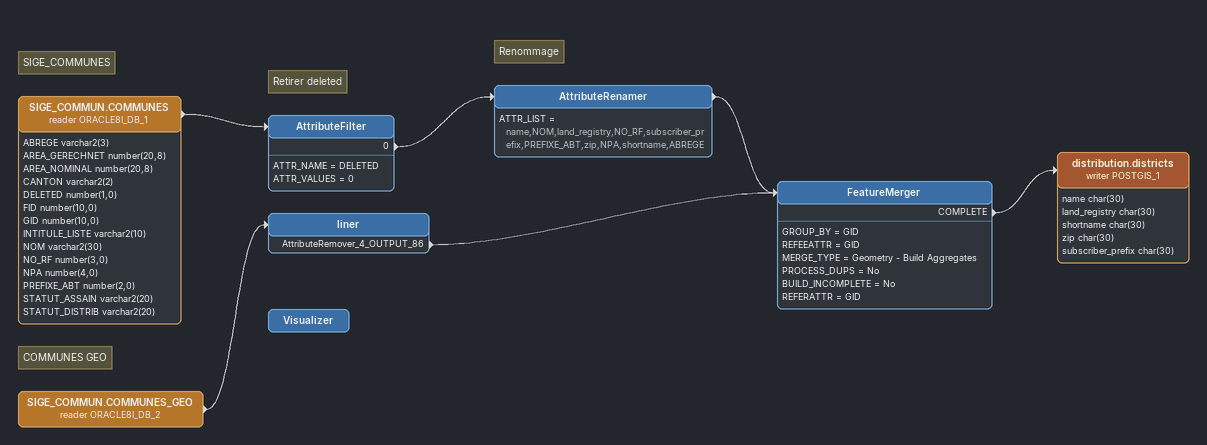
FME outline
Note: SIGE_COMMUNES
SIGE_COMMUN.COMMUNES (reader ORACLE8I_DB_1)
    attributes: ABREGE varchar2(3), AREA_GERECHNET number(20,8), AREA_NOMINAL number(20,8), CANTON varchar2(2), DELETED number(1,0), FID number(10,0), GID number(10,0), INTITULE_LISTE varchar2(10), NOM varchar2(30), NO_RF number(3,0), NPA number(4,0), PREFIXE_ABT number(2,0), STATUT_ASSAIN varchar2(20), STATUT_DISTRIB varchar2(20)
    -> AttributeFilter
Note: Retirer deleted
AttributeFilter
    ATTR_NAME = DELETED
    ATTR_VALUES = 0
    0 -> AttributeRenamer
Note: Renommage
AttributeRenamer
    ATTR_LIST = name,NOM,land_registry,NO_RF,subscriber_prefix,PREFIXE_ABT,zip,NPA,shortname,ABREGE
    -> FeatureMerger
Note: COMMUNES GEO
SIGE_COMMUN.COMMUNES_GEO (reader ORACLE8I_DB_2)
    -> liner
liner
    AttributeRemover_4_OUTPUT_86 -> FeatureMerger
FeatureMerger
    GROUP_BY = GID
    REFEEATTR = GID
    MERGE_TYPE = Geometry - Build Aggregates
    PROCESS_DUPS = No
    BUILD_INCOMPLETE = No
    REFERATTR = GID
    COMPLETE -> distribution.districts (writer POSTGIS_1)
distribution.districts (writer POSTGIS_1)
    attributes: name char(30), land_registry char(30), shortname char(30), zip char(30), subscriber_prefix char(30)
Visualizer
